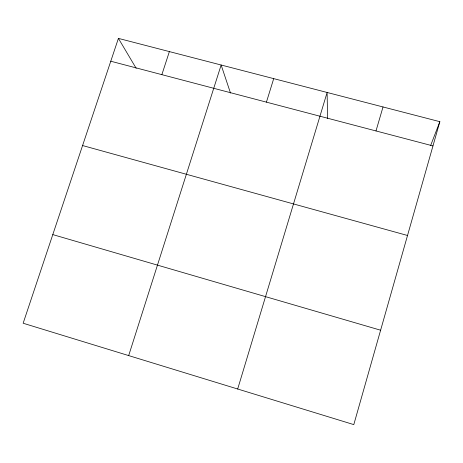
<?xml version="1.0" encoding="UTF-8"?>
<svg xmlns="http://www.w3.org/2000/svg" width="463" height="463" viewBox="0 0 463 463"><rect width="100%" height="100%" fill="white"/><g stroke="black" fill="none" stroke-linecap="round" stroke-linejoin="round"><path stroke-width="0.69" d="M439.85 121.682L353.796 424.612L23.15 323.238L118.412 38.388L439.85 121.682L430.625 145.55M375.991 130.948L383.023 106.959M237.681 389.013L327.115 92.467L327.578 118.459M266.428 102.144L273.714 78.635M128.679 355.59L221.146 65.011L230.51 93.098M161.859 74.659L169.383 51.596M110.779 61.226L432.963 145.926M82.582 145.538L407.521 235.488M52.794 234.596L380.615 330.206M118.412 38.388L136.174 68.316"/></g></svg>
